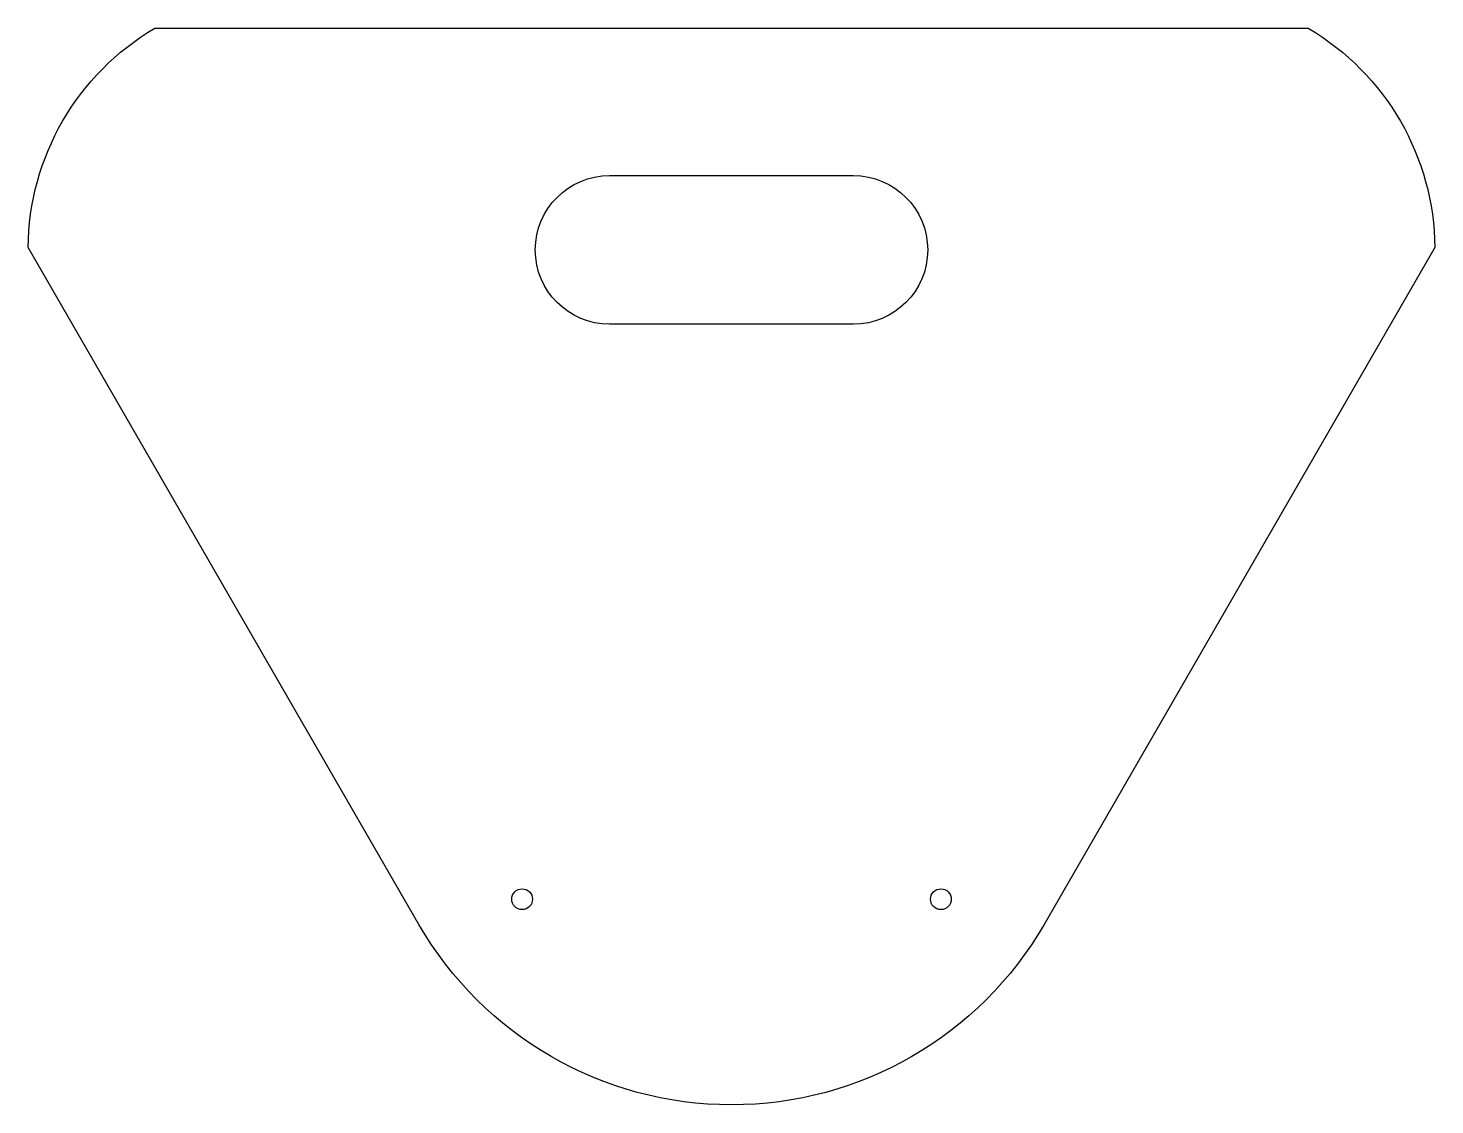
# Model space of a CAD drawing. Header units: millimetres. Extents: x -118 to 118, y -101 to 81.
import ezdxf

# ---------------------------------------------------------------- set-up
doc = ezdxf.new("R2010")
doc.units = ezdxf.units.MM
doc.layers.get('0').update_dxf_attribs({"linetype": 'CONTINUOUS'})

msp = doc.modelspace()

# ---------------------------------------------------------------- linework, layer by layer
for points in [[(52.57, -70.15, -0.577348), (-52.57, -70.15), (-118.3, 43.7, -0.263075), (-96.99, 80.6), (96.99, 80.6, -0.263075), (118.3, 43.7)], [(-20.5, 30.8, -1), (-20.5, 55.8), (20.5, 55.8, -1), (20.5, 30.8)]]:
    msp.add_lwpolyline(points, format="xyb", close=True)
for centre in [(-35.22, -65.91), (35.22, -65.91)]:
    msp.add_circle(centre, 1.75)

doc.saveas('drawing.dxf')
